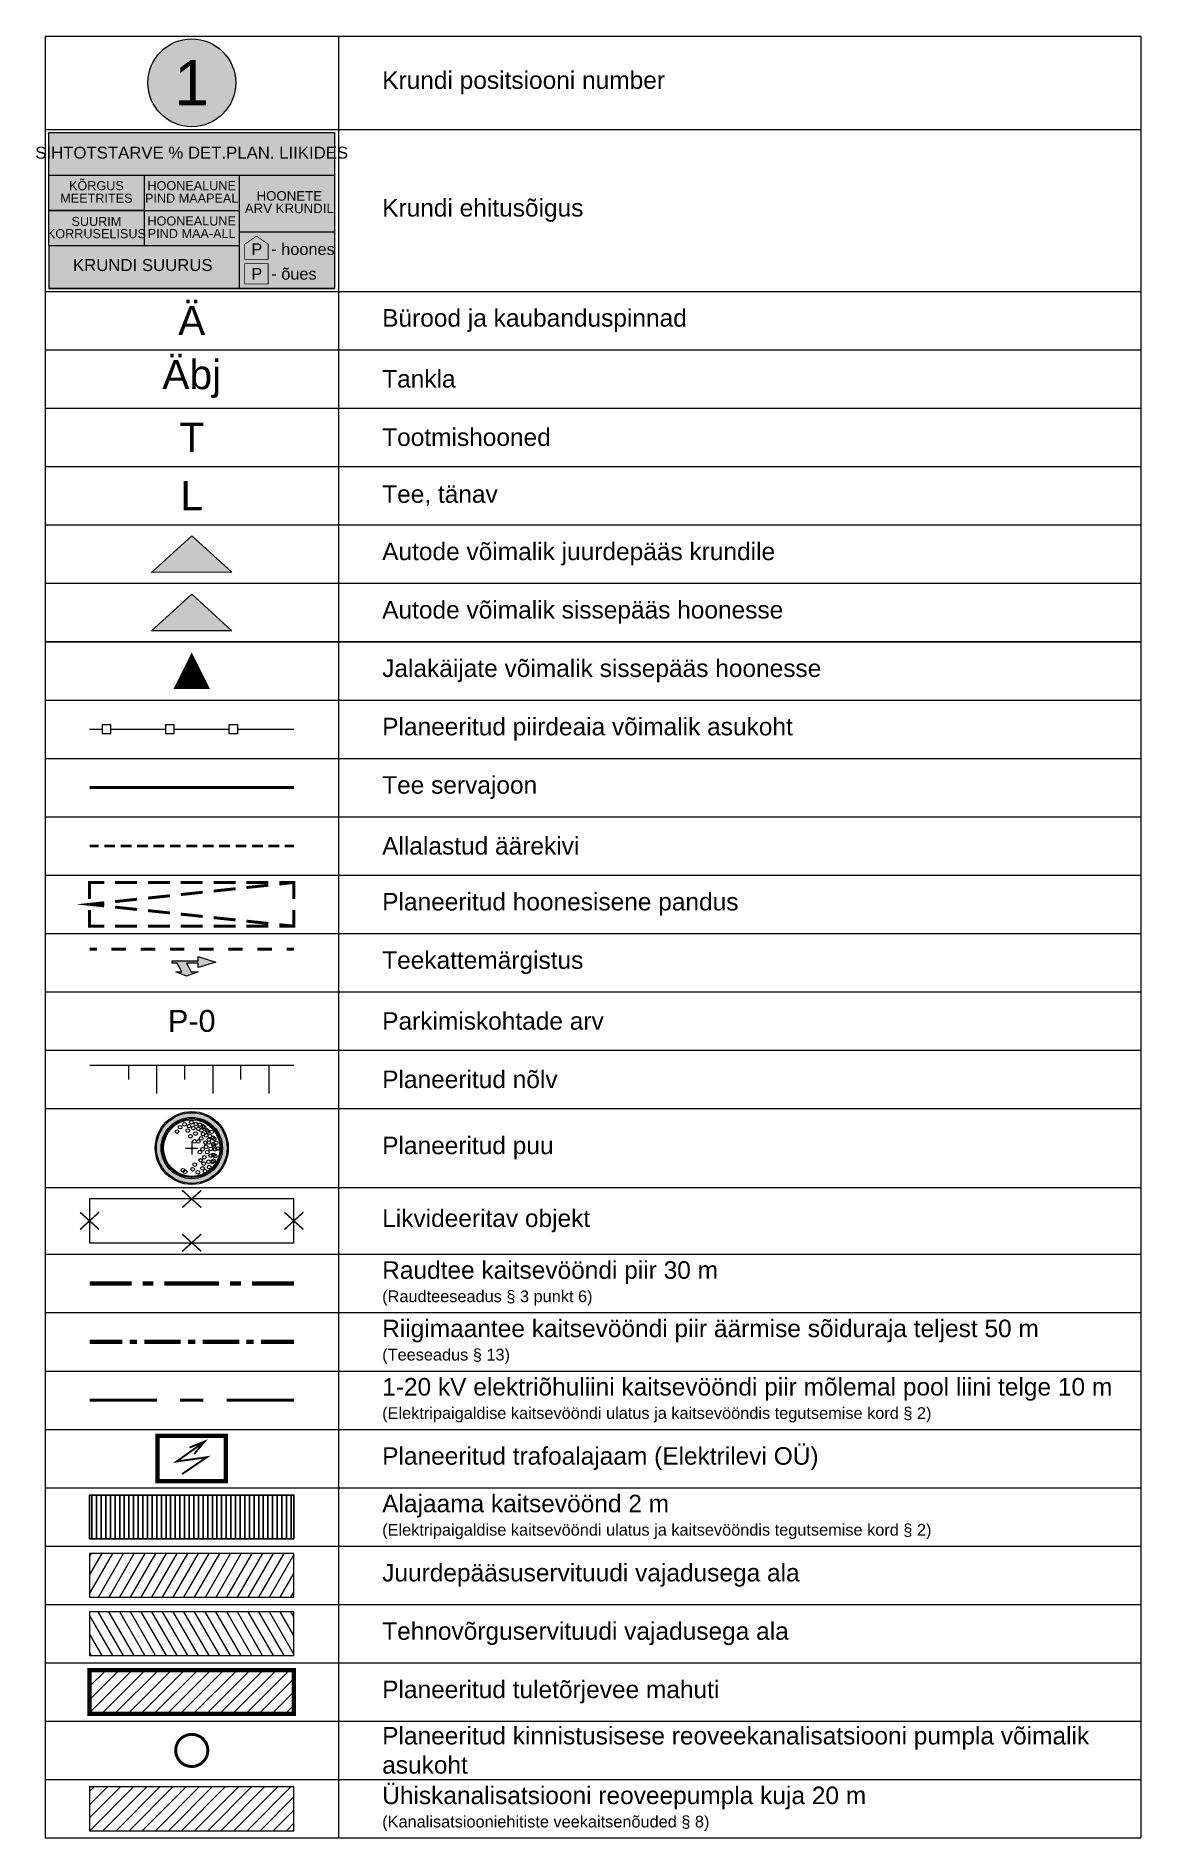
# Model space of a CAD drawing. Header units: metres. Extents: x 751 to 535790, y 161 to 6579518.
# Drawn here: x 751 to 902.4, y 161.1 to 408.1 of the extents above.
import ezdxf
from ezdxf.enums import TextEntityAlignment as Align

# ---------------------------------------------------------------- set-up
doc = ezdxf.new("R2010")
doc.units = ezdxf.units.M
for name, pattern in [('CENTER', [50.8, 31.75, -6.35, 6.35, -6.35]), ('CENTERX2', [4, 2.5, -0.5, 0.5, -0.5]), ('DASHED', [0.75, 0.5, -0.25])]:
    doc.linetypes.add(name, pattern=pattern)
doc.layers.get('0').update_dxf_attribs({"lineweight": 9})
for name, color, linetype, lineweight in [('DP_EH-õigus_andmed', 7, 'Continuous', 9), ('DP_EH-õigus_pos_nr', 7, 'Continuous', 9), ('DP_KV-alajaam', 6, 'Continuous', 9), ('DP_KV-raudtee', 44, 'CENTERX2', 9), ('DP_KV-reovee_pumpla', 34, 'Continuous', 9), ('DP_MA-planeeritav_puu', 64, 'Continuous', 9), ('DP_MUU-autode_sissesõit_hoonesse', 5, 'Continuous', 9), ('DP_MUU-juurdepääsud', 7, 'Continuous', 9), ('DP_MUU-likvideeritav_objekt', 1, 'Continuous', 9), ('DP_SERV-juurdepääs', 54, 'Continuous', 20), ('DP_SERV-tehnovõrgud', 6, 'Continuous', 13), ('DP_T-allalastud_äärekivi', 5, 'DASHED', 9), ('DP_T-pandus', 250, 'Continuous', 9), ('DP_T-servajoon', 250, 'Continuous', 9), ('TL_nõlv', 94, 'Continuous', 15), ('TL_piire_põrkepiire_N2W5', 5, 'FENCELINE2', 20), ('VR_vormistus', 7, 'Continuous', 9)]:
    doc.layers.add(name, color=color, linetype=linetype, lineweight=lineweight)
doc.layers.add('DP_KV-110kV_õhuliin', color=7, linetype='CENTER', lineweight=9, true_color=0x852100)
doc.layers.add('DP_KV-T-kaitsevöönd', color=7, linetype='CENTERX2', lineweight=9, true_color=0x4d5866)
for name, color, linetype in [('K-E_trafoalajaam', 7, 'Continuous'), ('k-vk-mahuti', 4, 'Continuous'), ('K-VK-pumpla', 34, 'Continuous'), ('k-vk-ttveemahuti_hatch', 4, 'Continuous')]:
    doc.layers.add(name, color=color, linetype=linetype)
doc.styles.add('Swis Lt BT', font='swissl.ttf')
doc.styles.add('SWISL', font='swissl.ttf')
doc.linetypes.add('FENCELINE2', pattern='A,0.25,-0.1,[132,ltypeshp.shx,S=0.1,R=0,X=-0.1,Y=0],-0.1,1', length=1.45)

# ---------------------------------------------------------------- blocks, each defined once
blk = doc.blocks.new('pos_nr')
at = {"layer": 'DP_EH-õigus_pos_nr'}
h = blk.add_hatch(color=41, dxfattribs=at)
edge = h.paths.add_edge_path()
edge.add_arc((0, 0), 3.01, 0, 360)
blk.add_circle((0, 0), 3.01, dxfattribs=at)
at = {"layer": 'DP_EH-õigus_pos_nr', "style": 'Swis Lt BT'}
blk.add_attdef('POS_NUMBER', text='', height=3.1, dxfattribs=at).set_placement((0, 0), align=Align.MIDDLE)
blk = doc.blocks.new('tm_pos_nr')
at = {"layer": 'DP_EH-õigus_pos_nr', "ltscale": 0.5}
ref = blk.add_blockref('pos_nr', (0, 0), dxfattribs=at)
ref.add_attrib('POS_NUMBER', '1', dxfattribs={"height": 3.1, "style": 'SWISL', "width": 0.99}).set_placement((0, 0), align=Align.MIDDLE)
blk = doc.blocks.new('krundi eh õigus')
at = {"layer": 'DP_EH-õigus_andmed'}
h = blk.add_hatch(color=41, dxfattribs=at)
h.dxf.hatch_style = 2
h.paths.add_polyline_path([(19.58, 2.92), (0, 2.92), (0, 10.69), (19.58, 10.69)])
h = blk.add_hatch(color=41, dxfattribs=at)
h.dxf.hatch_style = 2
h.paths.add_polyline_path([(19.58, 2.92), (0, 2.92), (0, 0), (19.58, 0)])
at = {"ltscale": 0.5, "flags": 128}
blk.add_lwpolyline([(6.53, 5.34), (13.05, 5.34)], dxfattribs=at)
at = {"layer": 'DP_EH-õigus_andmed'}
for p, q in [((0, 10.69), (19.58, 10.69)), ((0, 2.92), (0, 10.69)), ((19.58, 10.69), (19.58, 0)), ((0, 7.76), (19.58, 7.76)), ((6.53, 7.76), (6.53, 2.92)), ((6.53, 7.76), (6.53, 2.92)), ((13.05, 7.76), (13.05, 2.92)), ((0, 5.34), (6.53, 5.34)), ((6.53, 5.34), (0, 5.34)), ((13.05, 3.88), (19.58, 3.88)), ((0, 2.92), (0, 0)), ((13.05, 2.92), (0, 2.92)), ((13.05, 2.92), (13.05, 0)), ((0, 0), (19.58, 0)), ((19.58, 0), (0, 0))]:
    blk.add_line(p, q, dxfattribs=at)
at = {"layer": 'DP_EH-õigus_andmed', "const_width": 0.05}
blk.add_lwpolyline([(13.43, 3.03), (14.23, 3.58), (15.03, 3.03), (15.03, 3.03), (15.03, 1.99), (13.43, 1.99)], close=True, dxfattribs=at)
at = {"layer": 'DP_EH-õigus_andmed', "linetype": 'Continuous', "const_width": 0.05}
blk.add_lwpolyline([(13.43, 0.3), (13.43, 1.7), (15.03, 1.7), (15.03, 0.3)], close=True, dxfattribs=at)
at = {"layer": 'DP_EH-õigus_andmed', "style": 'Swis Lt BT'}
for s, height, p in [('SIHTOTSTARVE % DET.PLAN. LIIKIDES', 0.822, (9.79, 9.3)), ('KÕRGUS', 0.62, (3.26, 7.04)), ('MEETRITES', 0.62, (3.26, 6.18)), ('PIND MAAPEAL', 0.62, (9.79, 6.18)), ('HOONEALUNE', 0.62, (9.79, 7.04)), ('HOONETE', 0.649, (16.48, 6.34)), ('HOONEALUNE', 0.62, (9.79, 4.62)), ('ARV KRUNDIL', 0.649, (16.48, 5.48)), ('KORRUSELISUS', 0.62, (3.26, 3.75)), ('SUURIM', 0.62, (3.26, 4.59)), ('PIND MAA-ALL', 0.62, (9.79, 3.76)), ('KRUNDI SUURUS', 0.822, (6.44, 1.6))]:
    blk.add_text(s, height=height, dxfattribs=at).set_placement(p, align=Align.MIDDLE_CENTER)
for s, p in [('P  - hoones', (13.88, 2.69)), ('P  - õues', (13.88, 1))]:
    blk.add_text(s, height=0.8, dxfattribs=at).set_placement(p, align=Align.MIDDLE_LEFT)
blk = doc.blocks.new('tm_eh_õigus')
at = {"layer": 'DP_EH-õigus_andmed'}
blk.add_blockref('krundi eh õigus', (-9.79, -5.34), dxfattribs=at)
blk = doc.blocks.new('sissesõit')
at = {"layer": 'DP_MUU-juurdepääsud', "ltscale": 0.5}
h = blk.add_hatch(color=256, dxfattribs=at)
h.dxf.hatch_style = 1
h.paths.add_polyline_path([(-2.75, -2.5), (0, 0), (2.75, -2.5)])
at = {"layer": 'DP_MUU-juurdepääsud'}
blk.add_lwpolyline([(-2.75, -2.5), (0, 0), (2.75, -2.5)], close=True, dxfattribs=at)
blk = doc.blocks.new('tm_kr_juurdepääs')
at = {"layer": 'DP_MUU-juurdepääsud', "rotation": 0.1125344121637574}
blk.add_blockref('sissesõit', (0, 1.22), dxfattribs=at)
blk = doc.blocks.new('sissesoit_hoonesse')
at = {"layer": 'DP_MUU-autode_sissesõit_hoonesse', "ltscale": 0.5}
h = blk.add_hatch(color=256, dxfattribs=at)
h.dxf.hatch_style = 1
h.paths.add_polyline_path([(-2.75, -2.5), (0, 0), (2.75, -2.5)])
at = {"layer": 'DP_MUU-autode_sissesõit_hoonesse', "ltscale": 0.5, "flags": 128}
blk.add_lwpolyline([(-2.75, -2.5), (0, 0), (2.75, -2.5)], close=True, dxfattribs=at)
blk = doc.blocks.new('tm_hoone_sissesõit')
at = {"layer": 'DP_MUU-autode_sissesõit_hoonesse'}
blk.add_blockref('sissesoit_hoonesse', (0, 1.22), dxfattribs=at)
blk = doc.blocks.new('*T236')
at = {"layer": 'VR_vormistus', "color": 255, "linetype": 'ByBlock', "ltscale": 0.5, "transparency": 16777216}
for p, q in [((0, 0), (150.21, 0)), ((0, 0), (0, -83)), ((40.21, 0), (40.21, -83)), ((150.21, 0), (150.21, -83)), ((0, -12.83), (150.21, -12.83)), ((0, -35), (150.21, -35)), ((0, -43), (150.21, -43)), ((0, -51), (150.21, -51)), ((0, -59), (150.21, -59)), ((0, -67), (150.21, -67)), ((0, -75), (150.21, -75)), ((0, -83), (150.21, -83))]:
    blk.add_line(p, q, dxfattribs=at)
at = {"layer": 'VR_vormistus', "ltscale": 0.5, "transparency": 16777216, "xscale": 2, "yscale": 2, "zscale": 2}
for name, p in [('tm_pos_nr', (20.11, -6.41, 0)), ('tm_eh_õigus', (20.1, -23.91)), ('tm_kr_juurdepääs', (20.1, -70.95)), ('tm_hoone_sissesõit', (20.11, -78.95))]:
    blk.add_blockref(name, p, dxfattribs=at)
at = {"layer": 'VR_vormistus', "ltscale": 0.5, "transparency": 16777216, "style": 'Swis Lt BT'}
for s, insert, char_height, width, attachment_point in [('Krundi positsiooni number', (46.21, -6.41), 2.4, 98, 4), ('\\A1;Krundi ehitusõigus', (46.21, -23.91), 2.4, 98, 4), ('Ä', (20.11, -39), 4, 39.2126, 5), ('Bürood ja kaubanduspinnad', (46.21, -39), 2.4, 98, 4), ('Äbj', (20.11, -47), 4, 39.2126, 5), ('Tankla', (46.21, -47), 2.4, 98, 4), ('T', (20.11, -55), 4, 39.2126, 5), ('Tootmishooned', (46.21, -55), 2.4, 98, 4), ('L', (20.11, -63), 4, 39.2126, 5), ('Tee, tänav', (46.21, -63), 2.4, 98, 4), ('Autode võimalik juurdepääs krundile', (46.21, -71), 2.4, 98, 4), ('Autode võimalik sissepääs hoonesse', (46.21, -79), 2.4, 98, 4)]:
    blk.add_mtext(s, dxfattribs=dict(at, insert=insert, char_height=char_height, width=width, attachment_point=attachment_point))
blk = doc.blocks.new('sissepaas_hoonesse')
at = {"ltscale": 0.5, "flags": 128}
blk.add_lwpolyline([(0, 0, 0, 2.5, 0), (0, -2.5, 2.5, 2.5, 0)], format="xyseb", dxfattribs=at)
blk = doc.blocks.new('tm_piirdeaed')
at = {"layer": 'TL_piire_põrkepiire_N2W5', "linetype": 'Continuous', "ltscale": 3}
for points in [[(-7, 0), (-6.15, 0)], [(-5.55, 0), (-1.8, 0)], [(-1.2, 0), (2.55, 0)], [(3.15, 0), (7, 0)]]:
    blk.add_lwpolyline(points, dxfattribs=at)
for points in [[(-6.15, -0.3), (-5.55, -0.3), (-5.55, 0.3), (-6.15, 0.3)], [(-1.2, 0.3), (-1.8, 0.3), (-1.8, -0.3), (-1.2, -0.3)], [(3.15, 0.3), (2.55, 0.3), (2.55, -0.3), (3.15, -0.3)]]:
    blk.add_lwpolyline(points, close=True, dxfattribs=at)
blk = doc.blocks.new('tm_tee_serv')
at = {"layer": 'DP_T-servajoon', "const_width": 0.2}
blk.add_lwpolyline([(-7, 0), (7, 0)], dxfattribs=at)
blk = doc.blocks.new('tm_allal_äärekivi')
at = {"layer": 'DP_T-allalastud_äärekivi', "linetype": 'Continuous', "ltscale": 1.5, "const_width": 0.2}
for points in [[(-6.375, 0), (-7, 0)], [(-5.25, 0), (-6, 0)], [(-4.125, 0), (-4.875, 0)], [(-3, 0), (-3.75, 0)], [(-1.875, 0), (-2.625, 0)], [(-0.75, 0), (-1.5, 0)], [(0.375, 0), (-0.375, 0)], [(1.5, 0), (0.75, 0)], [(2.625, 0), (1.875, 0)], [(3.75, 0), (3, 0)], [(4.875, 0), (4.125, 0)], [(6, 0), (5.25, 0)], [(7, 0), (6.375, 0)]]:
    blk.add_lwpolyline(points, dxfattribs=at)
blk = doc.blocks.new('tm_pandus_hoones')
at = {"layer": 'DP_T-pandus', "linetype": 'Continuous', "ltscale": 3, "const_width": 0.2}
for points in [[(-7, 0.37), (-7, 1.5), (-6, 1.5)], [(-5.25, 1.5), (-3.75, 1.5)], [(-3, 1.5), (-1.5, 1.5)], [(-0.75, 1.5), (0.75, 1.5)], [(1.5, 1.5), (3, 1.5)], [(3.75, 1.5), (5.25, 1.5)], [(5.25, 1.31), (3.75, 1.15)], [(6, 1.5), (7, 1.5), (7, 0.37)], [(7, 1.5), (6, 1.39)], [(-6, 0.11), (-7, 0), (-6, -0.11)], [(-3.75, 0.35), (-5.25, 0.19)], [(-1.5, 0.59), (-3, 0.43)], [(0.75, 0.83), (-0.75, 0.67)], [(3, 1.07), (1.5, 0.91)], [(-6, -1.5), (-7, -1.5), (-7, -0.38)], [(-5.25, -0.19), (-3.75, -0.35)], [(-3, -0.43), (-1.5, -0.59)], [(-0.75, -0.67), (0.75, -0.83)], [(1.5, -0.91), (3, -1.07)], [(3.75, -1.15), (5.25, -1.31)], [(7, -0.38), (7, -1.5), (6, -1.5)], [(-3.75, -1.5), (-5.25, -1.5)], [(-1.5, -1.5), (-3, -1.5)], [(0.75, -1.5), (-0.75, -1.5)], [(3, -1.5), (1.5, -1.5)], [(5.25, -1.5), (3.75, -1.5)], [(6, -1.39), (7, -1.5)]]:
    blk.add_lwpolyline(points, dxfattribs=at)
blk = doc.blocks.new('tm_kattemärgistus')
at = {"layer": 'VR_vormistus'}
blk.add_hatch(color=256, dxfattribs=at).paths.add_polyline_path([(0.45, -0.61), (-0.35, -0.91), (-1.1, -0.61), (-0.67, -0.61), (-0.99, -0.01), (-1.35, -0.01), (-1.35, 0.14), (0.45, 0.14), (0.45, 0.44), (1.65, 0.06), (0.45, -0.31), (0.45, -0.01), (-0.37, -0.01), (-0.05, -0.61)])
at = {"layer": 'VR_vormistus', "linetype": 'Continuous', "const_width": 0.2}
for points in [[(-7, 0.95), (-6.5, 0.95)], [(-5.5, 0.95), (-4.5, 0.95)], [(-3.5, 0.95), (-2.5, 0.95)], [(-1.5, 0.95), (-0.5, 0.95)], [(1.5, 0.95), (0.5, 0.95)], [(3.5, 0.95), (2.5, 0.95)], [(5.5, 0.95), (4.5, 0.95)], [(7, 0.95), (6.5, 0.95)]]:
    blk.add_lwpolyline(points, dxfattribs=at)
at = {"layer": 'VR_vormistus'}
blk.add_lwpolyline([(-0.35, -0.91), (-1.1, -0.61), (-0.67, -0.61), (-0.99, -0.01), (-1.35, -0.01), (-1.35, 0.14), (0.45, 0.14), (0.45, 0.44), (1.65, 0.06), (0.45, -0.31), (0.45, -0.01), (-0.37, -0.01), (-0.05, -0.61), (0.45, -0.61)], close=True, dxfattribs=at)
blk = doc.blocks.new('tm_nõlv')
at = {"layer": 'TL_nõlv', "linetype": 'Continuous'}
for p, q in [((7, 0.97), (-6.99, 0.97)), ((-4.32, 0.01), (-4.32, 0.97)), ((-2.4, -0.95), (-2.4, 0.97)), ((-0.48, 0.01), (-0.48, 0.97)), ((1.44, 0.97), (1.44, -0.95)), ((3.36, 0.01), (3.36, 0.97)), ((5.28, 0.97), (5.28, -0.95))]:
    blk.add_line(p, q, dxfattribs=at)
blk = doc.blocks.new('puu')
at = {"layer": 'DP_MA-planeeritav_puu'}
h = blk.add_hatch(color=256, dxfattribs=at)
edge = h.paths.add_edge_path(flags=17)
edge.add_arc((0, 0), 2.1, 0, 360)
edge = h.paths.add_edge_path()
edge.add_arc((0, 0), 2.42, 0, 360)
at = {"layer": 'DP_MA-planeeritav_puu', "color": 7}
for p, q in [((-0.42, 0), (0.42, 0)), ((0, 0.44), (0, -0.44))]:
    blk.add_line(p, q, dxfattribs=at)
at = {"layer": 'DP_MA-planeeritav_puu'}
for centre, radius in [((0, 0), 2.5), ((0, 0), 2.42), ((0, 0), 2.1), ((0, 0), 2.02), ((0, 0), 1.94), ((-1.01, 1.13), 0.125), ((-0.8, 1.43), 0.125), ((-0.5, 1.63), 0.125), ((-0.27, 1.2), 0.125), ((-0.19, 1.5), 0.125), ((-0.02, 1.77), 0.125), ((0.11, 1.37), 0.125), ((0.28, 1.65), 0.125), ((0.45, 1.32), 0.125), ((0.56, 1.6), 0.125), ((0.67, 1.21), 0.125), ((0.77, 1.48), 0.125), ((0.85, 1.43), 0.125), ((1.04, 1.21), 0.125), ((1.09, 1.13), 0.125), ((1.37, 1.11), 0.125), ((-0.09, 0.81), 0.125), ((0.18, 0.45), 0.125), ((0.26, 0.99), 0.125), ((0.45, 0.45), 0.125), ((0.65, 0.66), 0.125), ((0.74, -0.08), 0.125), ((0.77, 0.95), 0.125), ((0.93, 0.37), 0.125), ((0.98, 0.86), 0.125), ((0.98, 0.09), 0.125), ((1.16, 0.38), 0.125), ((1.18, 0.57), 0.125), ((1.24, 0.82), 0.125), ((1.31, -0.06), 0.125), ((1.44, 0.71), 0.125), ((1.48, 0.27), 0.125), ((1.51, 0.17), 0.125), ((1.55, 0.63), 0.125), ((1.6, -0.09), 0.125), ((1.67, 0.36), 0.125), ((1.76, -0.04), 0.125), ((0.21, -1.13), 0.125), ((0.56, -0.28), 0.125), ((0.61, -0.84), 0.125), ((0.82, -1.07), 0.125), ((0.86, -0.63), 0.125), ((1.06, -0.28), 0.125), ((1.14, -0.94), 0.125), ((1.2, -1.31), 0.125), ((1.3, -0.52), 0.125), ((1.41, -0.95), 0.125), ((1.49, -0.47), 0.125), ((1.49, -0.87), 0.125), ((1.6, -0.55), 0.125), ((-0.61, -1.52), 0.125), ((-0.45, -1.63), 0.125), ((0.06, -1.45), 0.125), ((0.42, -1.66), 0.125), ((0.74, -1.39), 0.125), ((0.91, -1.58), 0.125)]:
    blk.add_circle(centre, radius, dxfattribs=at)
blk = doc.blocks.new('likv_rist')
at = {"layer": 'DP_MUU-likvideeritav_objekt', "linetype": 'Continuous', "const_width": 0.1, "flags": 128}
for points in [[(-0.65, 0.59), (0.65, -0.59)], [(0.65, 0.59), (-0.65, -0.59)]]:
    blk.add_lwpolyline(points, dxfattribs=at)
blk = doc.blocks.new('tm_likv_obj')
at = {"layer": 'VR_vormistus', "ltscale": 0.25}
blk.add_lwpolyline([(-7, -1.5), (7, -1.5), (7, 1.5), (-7, 1.5)], close=True, dxfattribs=at)
at = {"layer": 'DP_MUU-likvideeritav_objekt', "ltscale": 0.5}
for p in [(0, 1.5), (-7, 0), (7, 0), (0, -1.5)]:
    blk.add_blockref('likv_rist', p, dxfattribs=at)
blk = doc.blocks.new('*T237')
at = {"layer": 'VR_vormistus', "color": 255, "linetype": 'ByBlock', "ltscale": 0.5, "transparency": 16777216}
for p, q in [((0, 0), (150.21, 0)), ((0, 0), (0, -83.96)), ((40.21, 0), (40.21, -83.96)), ((150.21, 0), (150.21, -83.96)), ((0, -8), (150.21, -8)), ((0, -16), (150.21, -16)), ((0, -24), (150.21, -24)), ((0, -32), (150.21, -32)), ((0, -40), (150.21, -40)), ((0, -48), (150.21, -48)), ((0, -56), (150.21, -56)), ((0, -64), (150.21, -64)), ((0, -74.8), (150.21, -74.8)), ((0, -83.96), (150.21, -83.96))]:
    blk.add_line(p, q, dxfattribs=at)
at = {"layer": 'VR_vormistus', "ltscale": 0.5, "transparency": 16777216, "xscale": 2, "yscale": 2, "zscale": 2}
for name, p in [('sissepaas_hoonesse', (20.11, -1.5)), ('tm_piirdeaed', (20.11, -12)), ('tm_tee_serv', (20.11, -20)), ('tm_allal_äärekivi', (20.11, -28)), ('tm_pandus_hoones', (20.11, -36)), ('tm_kattemärgistus', (20.11, -44.04)), ('tm_nõlv', (20.11, -60.02)), ('puu', (20.11, -69.4, 0)), ('tm_likv_obj', (20.11, -79.38))]:
    blk.add_blockref(name, p, dxfattribs=at)
at = {"layer": 'VR_vormistus', "ltscale": 0.5, "transparency": 16777216, "style": 'Swis Lt BT'}
for s, insert, char_height, width, attachment_point in [('Jalakäijate võimalik sissepääs hoonesse', (46.21, -4), 2.4, 98, 4), ('Planeeritud piirdeaia võimalik asukoht', (46.21, -12), 2.4, 98, 4), ('Tee servajoon', (46.21, -20), 2.4, 98, 4), ('Allalastud äärekivi', (46.21, -28), 2.4, 98, 4), ('Planeeritud hoonesisene pandus', (46.21, -36), 2.4, 98, 4), ('Teekattemärgistus', (46.21, -44), 2.4, 98, 4), ('P-0', (20.11, -52), 3, 39.2126, 5), ('Parkimiskohtade arv', (46.21, -52), 2.4, 98, 4), ('Planeeritud nõlv', (46.21, -60), 2.4, 98, 4), ('Planeeritud puu', (46.21, -69.4), 2.4, 98, 4), ('Likvideeritav objekt', (46.21, -79.38), 2.4, 98, 4)]:
    blk.add_mtext(s, dxfattribs=dict(at, insert=insert, char_height=char_height, width=width, attachment_point=attachment_point))
blk = doc.blocks.new('tm_rdt_kv')
at = {"layer": 'DP_KV-raudtee', "linetype": 'Continuous', "ltscale": 1.5, "const_width": 0.3, "flags": 128}
for points in [[(-7, 0), (-4.125, 0)], [(-3.375, 0), (-2.625, 0)], [(-1.875, 0), (1.875, 0)], [(3.375, 0), (2.625, 0)], [(7, 0), (4.125, 0)]]:
    blk.add_lwpolyline(points, dxfattribs=at)
blk = doc.blocks.new('tm_tee_kv')
at = {"layer": 'DP_KV-T-kaitsevöönd', "linetype": 'Continuous', "const_width": 0.3, "flags": 128}
for points in [[(-4.75, 0), (-7, 0)], [(-3.75, 0), (-4.25, 0)], [(-3.25, 0), (-0.75, 0)], [(0.25, 0), (-0.25, 0)], [(0.75, 0), (3.25, 0)], [(4.25, 0), (3.75, 0)], [(7, 0), (4.75, 0)]]:
    blk.add_lwpolyline(points, dxfattribs=at)
blk = doc.blocks.new('tm_E_kv')
at = {"layer": 'DP_KV-110kV_õhuliin', "linetype": 'Continuous', "ltscale": 0.25, "const_width": 0.2, "flags": 128}
for points in [[(-7, 0), (-2.3815, 0)], [(-0.8, 0), (0.8, 0)], [(7, 0), (2.3815, 0)]]:
    blk.add_lwpolyline(points, dxfattribs=at)
blk = doc.blocks.new('tm_alajaam')
at = {"layer": 'K-E_trafoalajaam', "linetype": 'Continuous', "ltscale": 1.5, "const_width": 0.6}
blk.add_lwpolyline([(-4.69, 3.1), (4.69, 3.1), (4.69, -3.1), (-4.69, -3.1)], close=True, dxfattribs=at)
at = {"layer": 'K-E_trafoalajaam', "linetype": 'Continuous', "ltscale": 1.5, "const_width": 0.26, "flags": 128}
for points in [[(-0.3, 1.51), (1.77, 2.34), (0.34, 0.63)], [(-1.32, -2.12), (2.08, 0.19), (-2.08, -0.4), (1.64, 2.24)]]:
    blk.add_lwpolyline(points, dxfattribs=at)
blk = doc.blocks.new('tm_alajaama_KV')
at = {"layer": 'DP_KV-alajaam', "lineweight": -3}
h = blk.add_hatch(dxfattribs=at)
h.set_pattern_fill('ANSI31', color=256, scale=0.1, angle=45, style=0)
h.set_pattern_definition([(90, (-806.2132, -151.5839), (-0.3175, 6e-17), [])])
h.paths.add_polyline_path([(-7, -1.5), (7, -1.5), (7, 1.5), (-7, 1.5)])
blk.add_lwpolyline([(-7, -1.5), (7, -1.5), (7, 1.5), (-7, 1.5)], close=True, dxfattribs=at)
blk = doc.blocks.new('tm_serv_juurdep')
at = {"layer": 'DP_SERV-juurdepääs', "linetype": 'Continuous'}
h = blk.add_hatch(dxfattribs=at)
h.set_pattern_fill('ANSI31', color=256, scale=0.2, angle=15, style=0)
h.set_pattern_definition([(60, (-806.2132, -143.5839), (-0.54992613, 0.3175), [])])
h.paths.add_polyline_path([(-7, -1.5), (7, -1.5), (7, 1.5), (-7, 1.5)])
blk.add_lwpolyline([(-7, -1.5), (7, -1.5), (7, 1.5), (-7, 1.5)], close=True, dxfattribs=at)
blk = doc.blocks.new('tm_serv_tehno')
at = {"layer": 'DP_SERV-tehnovõrgud', "lineweight": 20}
h = blk.add_hatch(dxfattribs=at)
h.set_pattern_fill('ANSI31', color=256, scale=0.2, angle=75, style=0)
h.set_pattern_definition([(120, (-806.2132, -139.5839), (-0.54992613, -0.3175), [])])
h.paths.add_polyline_path([(-7, -1.5), (7, -1.5), (7, 1.5), (-7, 1.5)])
blk.add_lwpolyline([(-7, -1.5), (7, -1.5), (7, 1.5), (-7, 1.5)], close=True, dxfattribs=at)
blk = doc.blocks.new('tm_mahuti')
at = {"layer": 'k-vk-ttveemahuti_hatch'}
h = blk.add_hatch(dxfattribs=at)
h.set_pattern_fill('ANSI31', color=4, scale=0.4)
h.set_pattern_definition([(45, (-956.6288, -148.382), (-0.8980256, 0.8980256), [])])
h.paths.add_polyline_path([(-14, 3), (14, 3), (14, -3), (-14, -3)])
at = {"layer": 'k-vk-mahuti', "const_width": 0.6, "flags": 128}
blk.add_lwpolyline([(-14, 3), (14, 3), (14, -3), (-14, -3)], close=True, dxfattribs=at)
blk = doc.blocks.new('tm_pumpla')
at = {"layer": 'K-VK-pumpla', "linetype": 'DASHED', "ltscale": 2, "const_width": 0.4, "flags": 128}
blk.add_lwpolyline([(-2.2, 0, 1), (2.2, 0, 1)], format="xyb", close=True, dxfattribs=at)
blk = doc.blocks.new('tm_reovee_pumpla_kuja')
at = {"layer": 'DP_KV-reovee_pumpla'}
h = blk.add_hatch(dxfattribs=at)
h.set_pattern_fill('ANSI31', color=256, scale=0.2)
h.paths.add_polyline_path([(-7, -1.5), (7, -1.5), (7, 1.5), (-7, 1.5)])
blk.add_lwpolyline([(-7, -1.5), (7, -1.5), (7, 1.5), (-7, 1.5)], close=True, dxfattribs=at)
blk = doc.blocks.new('*T238')
at = {"layer": 'VR_vormistus', "color": 255, "linetype": 'ByBlock', "ltscale": 0.5, "transparency": 16777216}
for p, q in [((0, 0), (150.21, 0)), ((0, 0), (0, -80)), ((40.21, 0), (40.21, -80)), ((150.21, 0), (150.21, -80)), ((0, -8), (150.21, -8)), ((0, -16), (150.21, -16)), ((0, -24), (150.21, -24)), ((0, -32), (150.21, -32)), ((0, -40), (150.21, -40)), ((0, -48), (150.21, -48)), ((0, -56), (150.21, -56)), ((0, -64), (150.21, -64)), ((0, -72), (150.21, -72)), ((0, -80), (150.21, -80))]:
    blk.add_line(p, q, dxfattribs=at)
at = {"layer": 'VR_vormistus', "ltscale": 0.5, "transparency": 16777216, "xscale": 2, "yscale": 2, "zscale": 2}
for name, p in [('tm_rdt_kv', (20.11, -4)), ('tm_tee_kv', (20.11, -12)), ('tm_E_kv', (20.11, -20)), ('tm_alajaama_KV', (20.11, -36)), ('tm_serv_juurdep', (20.11, -44)), ('tm_serv_tehno', (20.11, -52)), ('tm_reovee_pumpla_kuja', (20.11, -76))]:
    blk.add_blockref(name, p, dxfattribs=at)
at = {"layer": 'VR_vormistus', "ltscale": 0.5, "transparency": 16777216}
for name, p in [('tm_alajaam', (20.11, -28)), ('tm_mahuti', (20.11, -60)), ('tm_pumpla', (20.11, -68, 0))]:
    blk.add_blockref(name, p, dxfattribs=at)
at = {"layer": 'VR_vormistus', "ltscale": 0.5, "transparency": 16777216, "char_height": 2.4, "width": 98, "attachment_point": 4, "style": 'Swis Lt BT'}
for s, insert in [('Raudtee kaitsevööndi piir 30 m\\P{\\H0.66667x;(Raudteeseadus § 3 punkt 6)}', (46.21, -4)), ('Riigimaantee kaitsevööndi piir äärmise sõiduraja teljest 50 m\\P{\\H0.66667x;(Teeseadus § 13)}', (46.21, -12)), ('1-20 kV elektriõhuliini kaitsevööndi piir mõlemal pool liini telge 10 m\\P{\\H0.66667x;(Elektripaigaldise kaitsevööndi ulatus ja kaitsevööndis tegutsemise kord § 2)}', (46.21, -20)), ('Planeeritud trafoalajaam (Elektrilevi OÜ)', (46.21, -28)), ('Alajaama kaitsevöönd 2 m\\P{\\H0.66667x;(Elektripaigaldise kaitsevööndi ulatus ja kaitsevööndis tegutsemise kord § 2)}', (46.21, -36)), ('Juurdepääsuservituudi vajadusega ala', (46.21, -44)), ('Tehnovõrguservituudi vajadusega ala', (46.21, -52)), ('Planeeritud tuletõrjevee mahuti', (46.21, -60)), ('Planeeritud kinnistusisese reoveekanalisatsiooni pumpla võimalik asukoht', (46.21, -68)), ('Ühiskanalisatsiooni reoveepumpla kuja 20 m\\P{\\H0.66667x;(Kanalisatsiooniehitiste veekaitsenõuded § 8)}', (46.21, -76))]:
    blk.add_mtext(s, dxfattribs=dict(at, insert=insert))

msp = doc.modelspace()

# ---------------------------------------------------------------- block references
for name, p in [('*T236', (752.24, 408.06)), ('*T237', (752.24, 325.05)), ('*T238', (752.24, 241.09))]:
    msp.add_blockref(name, p)

doc.saveas('drawing.dxf')
